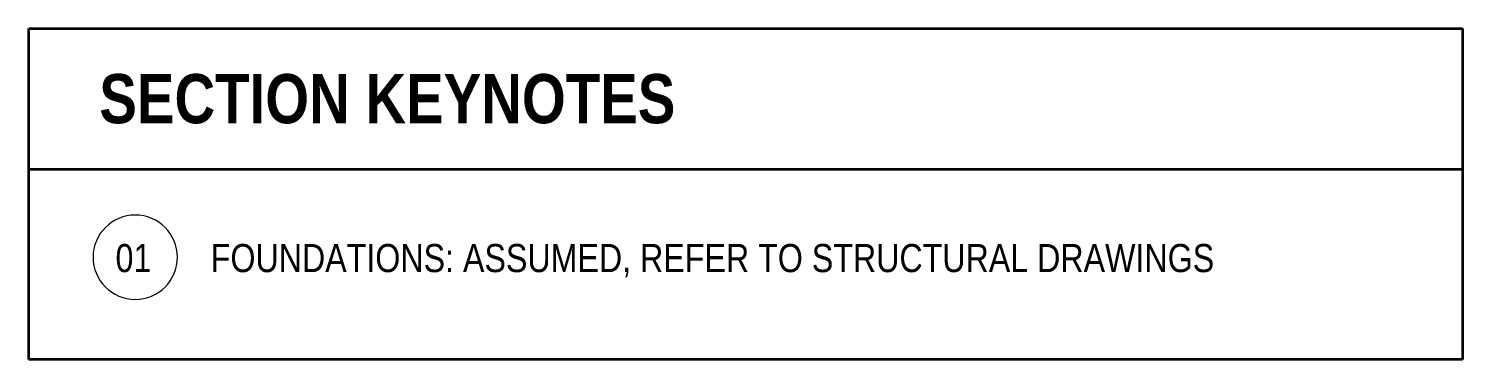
# Model space of a CAD drawing. Header units: millimetres. Extents: x 12719 to 44553, y -1517 to 6084.
# Drawn here: x 12719 to 17819, y 1075 to 2251 of the extents above; entities that cross this region are included whole.
import ezdxf

# ---------------------------------------------------------------- set-up
doc = ezdxf.new("R2010")
doc.units = ezdxf.units.MM
doc.layers.add('A-ANNO-NOTE', color=7, linetype='Continuous', lineweight=9)
doc.layers.add('G-ANNO-TEXT', color=7, linetype='Continuous', lineweight=9)
doc.layers.add('A-DETL', color=7, linetype='Continuous', lineweight=18, true_color=0x00a600)
doc.styles.add('Arial Narrow', font='ARIALN.TTF', dxfattribs={"height": 100})
doc.styles.add('Arial Narrow_B', font='ARIALNB.TTF', dxfattribs={"height": 175})

# ---------------------------------------------------------------- blocks, each defined once
blk = doc.blocks.new('CMHC_Note - Keynote_ Section - 01-6970020-SECTIONS - LEGENDS _ NOTES')
at = {"layer": 'A-ANNO-NOTE', "color": 1, "true_color": 0xff0000}
for start, end in [(0, 180), (180, 360)]:
    blk.add_arc((13098.4, 1438.1), 150, start, end, dxfattribs=at)

msp = doc.modelspace()

# ---------------------------------------------------------------- linework, layer by layer
at = {"layer": 'A-DETL', "color": 7, "lineweight": 35}
for p, q in [((12719.3, 2251.5), (17819.3, 2251.5)), ((12719.3, 1074.7), (12719.3, 2251.5)), ((17819.3, 2251.5), (17819.3, 1074.7)), ((12719.3, 1751.5), (17819.3, 1751.5)), ((17819.3, 1074.7), (12719.3, 1074.7))]:
    msp.add_line(p, q, dxfattribs=at)

# ---------------------------------------------------------------- block references
at = {"layer": 'A-ANNO-NOTE', "color": 1, "true_color": 0xff0000}
msp.add_blockref('CMHC_Note - Keynote_ Section - 01-6970020-SECTIONS - LEGENDS _ NOTES', (0, 0), dxfattribs=at)

# ---------------------------------------------------------------- texts
at = {"layer": 'G-ANNO-TEXT', "insert": (12970.6, 2089.9), "char_height": 175, "width": 2517.299, "attachment_point": 1, "style": 'Arial Narrow_B', "bg_fill": 3, "box_fill_scale": 1.25, "bg_fill_color": 256, "bg_fill_true_color": 13158600, "bg_fill_transparency": 0}
msp.add_mtext('SECTION KEYNOTES', dxfattribs=at)

# ---------------------------------------------------------------- next in the draw order: texts
at = {"layer": 'A-ANNO-NOTE', "color": 1, "true_color": 0xff0000, "char_height": 100, "attachment_point": 1, "style": 'Arial Narrow', "bg_fill": 3, "box_fill_scale": 1.25, "bg_fill_color": 256, "bg_fill_true_color": 13158600, "bg_fill_transparency": 0}
for s, insert, width in [('01', (13028.2, 1485.1), 160.337), ('FOUNDATIONS: ASSUMED, REFER TO STRUCTURAL DRAWINGS', (13367, 1485.1), 4409.281)]:
    msp.add_mtext(s, dxfattribs=dict(at, insert=insert, width=width))

doc.saveas('drawing.dxf')
